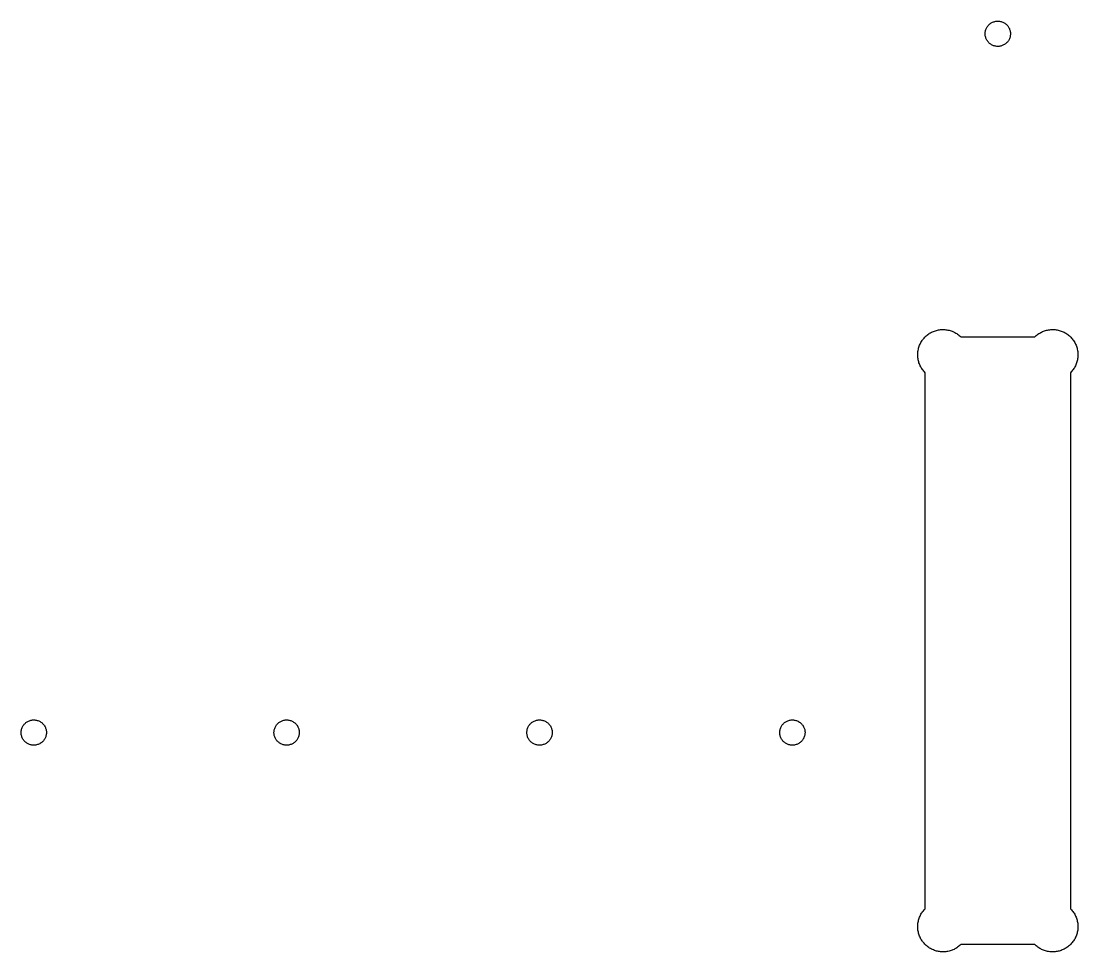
# Model space of a CAD drawing. Extents: x 0 to 96, y 0 to 48.
# Drawn here: x 55.19 to 60.42, y 33.19 to 37.79 of the extents above; entities that cross this region are included whole.
import ezdxf

# ---------------------------------------------------------------- set-up
doc = ezdxf.new("R2010")
doc.units = 0
doc.layers.add('Layer_1', color=7, linetype='CONTINUOUS')

msp = doc.modelspace()

# ---------------------------------------------------------------- linework, layer by layer
at = {"layer": 'Layer_1', "color": 7}
for p, q in [((59.971303, 37.769257), (59.97406, 37.772327)), ((59.97406, 37.772327), (59.976422, 37.775201)), ((59.976422, 37.775201), (59.979178, 37.777918)), ((59.979178, 37.777918), (59.982327, 37.780477)), ((59.982327, 37.780477), (59.985477, 37.7828)), ((59.985477, 37.7828), (59.988627, 37.784926)), ((59.988627, 37.784926), (59.99217, 37.786854)), ((59.99217, 37.786854), (59.995713, 37.788587)), ((59.995713, 37.788587), (59.999257, 37.790043)), ((59.999257, 37.790043), (60.003193, 37.791303)), ((60.003193, 37.791303), (60.006737, 37.792326)), ((60.006737, 37.792327), (60.010673, 37.793116)), ((60.010673, 37.793114), (60.014611, 37.793626)), ((60.014611, 37.793627), (60.018548, 37.793938)), ((60.018548, 37.793941), (60.022484, 37.793941)), ((60.022484, 37.793981), (60.026422, 37.793748)), ((60.026422, 37.793744), (60.030359, 37.793311)), ((60.030359, 37.793311), (60.034296, 37.7926)), ((60.034296, 37.792602), (60.037839, 37.791702)), ((60.037839, 37.791698), (60.041776, 37.790517)), ((60.041776, 37.790517), (60.045319, 37.789099)), ((60.045319, 37.789099), (60.048862, 37.787446)), ((60.048862, 37.787446), (60.052406, 37.785594)), ((60.052406, 37.785594), (60.055949, 37.783548)), ((60.055949, 37.783548), (60.059099, 37.781264)), ((60.059099, 37.781264), (60.061854, 37.778783)), ((60.061854, 37.778783), (60.065004, 37.776146)), ((60.065004, 37.776146), (60.06776, 37.773311)), ((60.06776, 37.773311), (60.070122, 37.770319)), ((60.070122, 37.770319), (60.072484, 37.76717)), ((59.958706, 37.736698), (59.959494, 37.740594)), ((59.958706, 37.7328), (59.958706, 37.736698)), ((59.958706, 37.728862), (59.958706, 37.7328)), ((59.959099, 37.724964), (59.95871, 37.728862)), ((59.959492, 37.721068), (59.959103, 37.724964)), ((59.96028, 37.717209), (59.959491, 37.721068)), ((59.959492, 37.740594), (59.959881, 37.744492)), ((59.959887, 37.744492), (59.961068, 37.748272)), ((59.961068, 37.748272), (59.962249, 37.752051)), ((59.962249, 37.752051), (59.96343, 37.755713)), ((59.96343, 37.755713), (59.965004, 37.759257)), ((59.965004, 37.759257), (59.966973, 37.762721)), ((59.966973, 37.762721), (59.968941, 37.766068)), ((59.968941, 37.766068), (59.971303, 37.769257)), ((60.072484, 37.76717), (60.074453, 37.763862)), ((60.074453, 37.763862), (60.076422, 37.760438)), ((60.076422, 37.760438), (60.07839, 37.756894)), ((60.07839, 37.756894), (60.079571, 37.753272)), ((60.079571, 37.753272), (60.081146, 37.749532)), ((60.081146, 37.749532), (60.081934, 37.745752)), ((60.082327, 37.718469), (60.081538, 37.714689)), ((60.081933, 37.745752), (60.082722, 37.741894)), ((60.083114, 37.722367), (60.082326, 37.718469)), ((60.082721, 37.741894), (60.08351, 37.737997)), ((60.083508, 37.726264), (60.083119, 37.722367)), ((60.083508, 37.737997), (60.083508, 37.734099)), ((60.083508, 37.734099), (60.083508, 37.730162)), ((60.083508, 37.730162), (60.083508, 37.726264)), ((59.961461, 37.71343), (59.96028, 37.717209)), ((59.962642, 37.709689), (59.961461, 37.71343)), ((59.964217, 37.706068), (59.962642, 37.709689)), ((59.965792, 37.702524), (59.964217, 37.706068)), ((59.96776, 37.699099), (59.965792, 37.702524)), ((59.969729, 37.695831), (59.96776, 37.699099)), ((59.972091, 37.692642), (59.969729, 37.695831)), ((59.974847, 37.68965), (59.972091, 37.692642)), ((59.977603, 37.686816), (59.974847, 37.68965)), ((59.980359, 37.684178), (59.977603, 37.686816)), ((59.983508, 37.681698), (59.980359, 37.684178)), ((59.986658, 37.679413), (59.983508, 37.681698)), ((59.989808, 37.677367), (59.986658, 37.679413)), ((59.993351, 37.675517), (59.989808, 37.677367)), ((59.996894, 37.673862), (59.993351, 37.675517)), ((60.000438, 37.672446), (59.996894, 37.673862)), ((60.004374, 37.671303), (60.000438, 37.672446)), ((60.008311, 37.670359), (60.004374, 37.671303)), ((60.011854, 37.66965), (60.008311, 37.670361)), ((60.015792, 37.669217), (60.011854, 37.66965)), ((60.019729, 37.668981), (60.015792, 37.669214)), ((60.023666, 37.66902), (60.019729, 37.66902)), ((60.027603, 37.669336), (60.023666, 37.669024)), ((60.03154, 37.669847), (60.027603, 37.669336)), ((60.035477, 37.670634), (60.03154, 37.669846)), ((60.039413, 37.671658), (60.035477, 37.670636)), ((60.042957, 37.672918), (60.039413, 37.671658)), ((60.0465, 37.674374), (60.042957, 37.672918)), ((60.050043, 37.676107), (60.0465, 37.674374)), ((60.053587, 37.678036), (60.050043, 37.676107)), ((60.056737, 37.680162), (60.053587, 37.678036)), ((60.059887, 37.682484), (60.056737, 37.680162)), ((60.063036, 37.685043), (60.059887, 37.682484)), ((60.065792, 37.68776), (60.063036, 37.685043)), ((60.068548, 37.690634), (60.065792, 37.68776)), ((60.07091, 37.693706), (60.068548, 37.690634)), ((60.073272, 37.696894), (60.07091, 37.693706)), ((60.075241, 37.70024), (60.073272, 37.696894)), ((60.077209, 37.703706), (60.075241, 37.70024)), ((60.078784, 37.707249), (60.077209, 37.703706)), ((60.080359, 37.71091), (60.078784, 37.707249)), ((60.08154, 37.714689), (60.080359, 37.71091)), ((59.68902, 36.252997), (59.693351, 36.255438)), ((59.693351, 36.255438), (59.698076, 36.257721)), ((59.698076, 36.257721), (59.7028, 36.259808)), ((59.7028, 36.259808), (59.707918, 36.261698)), ((59.707918, 36.261698), (59.712642, 36.263351)), ((59.712642, 36.263351), (59.71776, 36.264808)), ((59.71776, 36.264808), (59.722879, 36.266068)), ((59.722879, 36.266068), (59.727997, 36.26709)), ((59.727997, 36.267091), (59.733114, 36.267913)), ((59.733114, 36.267918), (59.738627, 36.268507)), ((59.738627, 36.268508), (59.743744, 36.268897)), ((59.743744, 36.268902), (59.748862, 36.269058)), ((59.748862, 36.26906), (59.753981, 36.26906)), ((59.753981, 36.26902), (59.759492, 36.268742)), ((59.759492, 36.268744), (59.764611, 36.268233)), ((59.764611, 36.268232), (59.769729, 36.267521)), ((59.769729, 36.267524), (59.774847, 36.266613)), ((59.774847, 36.266619), (59.779964, 36.265477)), ((59.779964, 36.265477), (59.785083, 36.264099)), ((59.785083, 36.264099), (59.790201, 36.262563)), ((59.790201, 36.262563), (59.794926, 36.260792)), ((59.794926, 36.260792), (59.79965, 36.258783)), ((59.79965, 36.258783), (59.804768, 36.256619)), ((59.804768, 36.256619), (59.809099, 36.254257)), ((60.233114, 36.254257), (60.237839, 36.256619)), ((60.237839, 36.256619), (60.242563, 36.258783)), ((60.242563, 36.258783), (60.247288, 36.260792)), ((60.247288, 36.260792), (60.252406, 36.262563)), ((60.252406, 36.262563), (60.25713, 36.264099)), ((60.25713, 36.264099), (60.262249, 36.265477)), ((60.262249, 36.265477), (60.267367, 36.266619)), ((60.267367, 36.266619), (60.272484, 36.26753)), ((60.272484, 36.267524), (60.277997, 36.268236)), ((60.277997, 36.268232), (60.283114, 36.268743)), ((60.283114, 36.268744), (60.288232, 36.269022)), ((60.288232, 36.26902), (60.293351, 36.26902)), ((60.293351, 36.26906), (60.298862, 36.268904)), ((60.298862, 36.268902), (60.303981, 36.268513)), ((60.303981, 36.268508), (60.309099, 36.267919)), ((60.309099, 36.267918), (60.314217, 36.267096)), ((60.314217, 36.267091), (60.319336, 36.266069)), ((60.319336, 36.266068), (60.324453, 36.264808)), ((60.324453, 36.264808), (60.329571, 36.263351)), ((60.329571, 36.263351), (60.334689, 36.261698)), ((60.334689, 36.261698), (60.339413, 36.259808)), ((60.339413, 36.259808), (60.344138, 36.257721)), ((60.344138, 36.257721), (60.348862, 36.255438)), ((60.348862, 36.255438), (60.353587, 36.252997)), ((59.638627, 36.200831), (59.641382, 36.205438)), ((59.641382, 36.205438), (59.644138, 36.209964)), ((59.644138, 36.209964), (59.646894, 36.214336)), ((59.646894, 36.214336), (59.64965, 36.218587)), ((59.64965, 36.218587), (59.653193, 36.22276)), ((59.653193, 36.22276), (59.656343, 36.226737)), ((59.656343, 36.226737), (59.659887, 36.230594)), ((59.659887, 36.230594), (59.663823, 36.234296)), ((59.663823, 36.234296), (59.667367, 36.237839)), ((59.667367, 36.237839), (59.671698, 36.241224)), ((59.671698, 36.241224), (59.675634, 36.244413)), ((59.675634, 36.244413), (59.679964, 36.247446)), ((59.679964, 36.247446), (59.684296, 36.250319)), ((59.684296, 36.250319), (59.68902, 36.252997)), ((59.809099, 36.254257), (59.813823, 36.251658)), ((59.813823, 36.251658), (59.818154, 36.248902)), ((59.818154, 36.248902), (59.822484, 36.245949)), ((59.822484, 36.245949), (59.826816, 36.242839)), ((59.826816, 36.242839), (59.830752, 36.239571)), ((59.830752, 36.239571), (59.834689, 36.236107)), ((59.834689, 36.236107), (59.838627, 36.232484)), ((59.838627, 36.232484), (60.203587, 36.232484)), ((60.203587, 36.232484), (60.207524, 36.236107)), ((60.207524, 36.236107), (60.211461, 36.239571)), ((60.211461, 36.239571), (60.215398, 36.242839)), ((60.215398, 36.242839), (60.219729, 36.245949)), ((60.219729, 36.245949), (60.22406, 36.248902)), ((60.22406, 36.248902), (60.22839, 36.251658)), ((60.22839, 36.251658), (60.233114, 36.254257)), ((60.353587, 36.252997), (60.357918, 36.250319)), ((60.357918, 36.250319), (60.362249, 36.247446)), ((60.362249, 36.247446), (60.366579, 36.244413)), ((60.366579, 36.244413), (60.37091, 36.241224)), ((60.37091, 36.241224), (60.374847, 36.237839)), ((60.374847, 36.237839), (60.378784, 36.234296)), ((60.378784, 36.234296), (60.382327, 36.230594)), ((60.382327, 36.230594), (60.38587, 36.226737)), ((60.38587, 36.226737), (60.389413, 36.22276)), ((60.389413, 36.22276), (60.392563, 36.218587)), ((60.392563, 36.218587), (60.395713, 36.214336)), ((60.395713, 36.214336), (60.398469, 36.209964)), ((60.398469, 36.209964), (60.401224, 36.205438)), ((60.401224, 36.205438), (60.403587, 36.200831)), ((59.625241, 36.150634), (59.62563, 36.155831)), ((59.625241, 36.145398), (59.625241, 36.150634)), ((59.625634, 36.155831), (59.626423, 36.161028)), ((59.626422, 36.161028), (59.627211, 36.166224)), ((59.627209, 36.166224), (59.62839, 36.171343)), ((59.62839, 36.171343), (59.629571, 36.176421)), ((59.629571, 36.176421), (59.630752, 36.181461)), ((59.630752, 36.181461), (59.632721, 36.186421)), ((59.632721, 36.186421), (59.634296, 36.191303)), ((59.634296, 36.191303), (59.636658, 36.196107)), ((59.636658, 36.196107), (59.638627, 36.200831)), ((60.403587, 36.200831), (60.405949, 36.196107)), ((60.405949, 36.196107), (60.407918, 36.191303)), ((60.407918, 36.191303), (60.409887, 36.186421)), ((60.409887, 36.186421), (60.411461, 36.181461)), ((60.411461, 36.181461), (60.413036, 36.176421)), ((60.413036, 36.176421), (60.414217, 36.171343)), ((60.414217, 36.171343), (60.415006, 36.166224)), ((60.415004, 36.166224), (60.416186, 36.161028)), ((60.416186, 36.161028), (60.416574, 36.155831)), ((60.416579, 36.155831), (60.416968, 36.150634)), ((60.416973, 36.150634), (60.416973, 36.145398)), ((59.625241, 36.140162), (59.625241, 36.145398)), ((59.625634, 36.134926), (59.625246, 36.140162)), ((59.626028, 36.129729), (59.625639, 36.134926)), ((59.626816, 36.124532), (59.626027, 36.129729)), ((59.627603, 36.119374), (59.626814, 36.124532)), ((59.628784, 36.114257), (59.627603, 36.119374)), ((59.629964, 36.109217), (59.628784, 36.114257)), ((59.63154, 36.104217), (59.629964, 36.109217)), ((59.633508, 36.099296), (59.63154, 36.104217)), ((59.635477, 36.094453), (59.633508, 36.099296)), ((60.408706, 36.099296), (60.406737, 36.094453)), ((60.410673, 36.104217), (60.408706, 36.099296)), ((60.412249, 36.109217), (60.410673, 36.104217)), ((60.41343, 36.114257), (60.412249, 36.109217)), ((60.414611, 36.119374), (60.41343, 36.114257)), ((60.415792, 36.124532), (60.414611, 36.119374)), ((60.416186, 36.129729), (60.415797, 36.124532)), ((60.416973, 36.134926), (60.416184, 36.129729)), ((60.416973, 36.145398), (60.416973, 36.140162)), ((60.416973, 36.140162), (60.416973, 36.134926)), ((59.637839, 36.089689), (59.635477, 36.094453)), ((59.640201, 36.085004), (59.637839, 36.089689)), ((59.642563, 36.080438), (59.640201, 36.085004)), ((59.645319, 36.075989), (59.642563, 36.080438)), ((59.648469, 36.071658), (59.645319, 36.075989)), ((59.651619, 36.067446), (59.648469, 36.071658)), ((59.654768, 36.06339), (59.651619, 36.067446)), ((59.658311, 36.059453), (59.654768, 36.06339)), ((59.661854, 36.055673), (59.658311, 36.059453)), ((59.661854, 33.405319), (59.661854, 36.055673)), ((60.384296, 36.059453), (60.380359, 36.055673)), ((60.380359, 36.055673), (60.380359, 33.405319)), ((60.387446, 36.06339), (60.384296, 36.059453)), ((60.390989, 36.067446), (60.387446, 36.06339)), ((60.394138, 36.071658), (60.390989, 36.067446)), ((60.396894, 36.075989), (60.394138, 36.071658)), ((60.39965, 36.080438), (60.396894, 36.075989)), ((60.402406, 36.085004), (60.39965, 36.080438)), ((60.404768, 36.089689), (60.402406, 36.085004)), ((60.406737, 36.094453), (60.404768, 36.089689)), ((55.211068, 34.320122), (55.213823, 34.322839)), ((55.213823, 34.322839), (55.216579, 34.325359)), ((55.216579, 34.325359), (55.219729, 34.327721)), ((55.219729, 34.327721), (55.223272, 34.329847)), ((55.223272, 34.329847), (55.226422, 34.331776)), ((55.226422, 34.331776), (55.229964, 34.333469)), ((55.229964, 34.333469), (55.233902, 34.334964)), ((55.233902, 34.334964), (55.237446, 34.336224)), ((55.237446, 34.336224), (55.241382, 34.337247)), ((55.241382, 34.337249), (55.245319, 34.337993)), ((55.245319, 34.337997), (55.248862, 34.338552)), ((55.248862, 34.338548), (55.2528, 34.338826)), ((55.2528, 34.338823), (55.256737, 34.338823)), ((55.256737, 34.338862), (55.260673, 34.338662)), ((55.260673, 34.338666), (55.264611, 34.338232)), ((55.264611, 34.338232), (55.268548, 34.337521)), ((55.268548, 34.337524), (55.272484, 34.33658)), ((55.272484, 34.336579), (55.276028, 34.335398)), ((55.276028, 34.335398), (55.279964, 34.33402)), ((55.279964, 34.33402), (55.283508, 34.332367)), ((55.283508, 34.332367), (55.286658, 34.330517)), ((55.286658, 34.330517), (55.290201, 34.32843)), ((55.290201, 34.32843), (55.293351, 34.326186)), ((55.293351, 34.326186), (55.2965, 34.323706)), ((55.2965, 34.323706), (55.299257, 34.321028)), ((56.461068, 34.320122), (56.463823, 34.322839)), ((56.463823, 34.322839), (56.466579, 34.325359)), ((56.466579, 34.325359), (56.469729, 34.327721)), ((56.469729, 34.327721), (56.473272, 34.329847)), ((56.473272, 34.329847), (56.476422, 34.331776)), ((56.476422, 34.331776), (56.479964, 34.333469)), ((56.479964, 34.333469), (56.483902, 34.334964)), ((56.483902, 34.334964), (56.487446, 34.336224)), ((56.487446, 34.336224), (56.491382, 34.337247)), ((56.491382, 34.337249), (56.495319, 34.337993)), ((56.495319, 34.337997), (56.498862, 34.338552)), ((56.498862, 34.338548), (56.5028, 34.338826)), ((56.5028, 34.338823), (56.506737, 34.338823)), ((56.506737, 34.338862), (56.510673, 34.338662)), ((56.510673, 34.338666), (56.514611, 34.338232)), ((56.514611, 34.338232), (56.518548, 34.337521)), ((56.518548, 34.337524), (56.522484, 34.33658)), ((56.522484, 34.336579), (56.526028, 34.335398)), ((56.526028, 34.335398), (56.529964, 34.33402)), ((56.529964, 34.33402), (56.533508, 34.332367)), ((56.533508, 34.332367), (56.536658, 34.330517)), ((56.536658, 34.330517), (56.540201, 34.32843)), ((56.540201, 34.32843), (56.543351, 34.326186)), ((56.543351, 34.326186), (56.5465, 34.323706)), ((56.5465, 34.323706), (56.549257, 34.321028)), ((57.711068, 34.320122), (57.713823, 34.322839)), ((57.713823, 34.322839), (57.716579, 34.325359)), ((57.716579, 34.325359), (57.719729, 34.327721)), ((57.719729, 34.327721), (57.723272, 34.329847)), ((57.723272, 34.329847), (57.726422, 34.331776)), ((57.726422, 34.331776), (57.729964, 34.333469)), ((57.729964, 34.333469), (57.733902, 34.334964)), ((57.733902, 34.334964), (57.737446, 34.336224)), ((57.737446, 34.336224), (57.741382, 34.337247)), ((57.741382, 34.337249), (57.745319, 34.337993)), ((57.745319, 34.337997), (57.748862, 34.338552)), ((57.748862, 34.338548), (57.7528, 34.338826)), ((57.7528, 34.338823), (57.756737, 34.338823)), ((57.756737, 34.338862), (57.760673, 34.338662)), ((57.760673, 34.338666), (57.764611, 34.338232)), ((57.764611, 34.338232), (57.768548, 34.337521)), ((57.768548, 34.337524), (57.772484, 34.33658)), ((57.772484, 34.336579), (57.776028, 34.335398)), ((57.776028, 34.335398), (57.779964, 34.33402)), ((57.779964, 34.33402), (57.783508, 34.332367)), ((57.783508, 34.332367), (57.786658, 34.330517)), ((57.786658, 34.330517), (57.790201, 34.32843)), ((57.790201, 34.32843), (57.793351, 34.326186)), ((57.793351, 34.326186), (57.7965, 34.323706)), ((57.7965, 34.323706), (57.799257, 34.321028)), ((58.961068, 34.320122), (58.963823, 34.322839)), ((58.963823, 34.322839), (58.966579, 34.325359)), ((58.966579, 34.325359), (58.969729, 34.327721)), ((58.969729, 34.327721), (58.973272, 34.329847)), ((58.973272, 34.329847), (58.976422, 34.331776)), ((58.976422, 34.331776), (58.979964, 34.333469)), ((58.979964, 34.333469), (58.983902, 34.334964)), ((58.983902, 34.334964), (58.987446, 34.336224)), ((58.987446, 34.336224), (58.991382, 34.337247)), ((58.991382, 34.337249), (58.995319, 34.337993)), ((58.995319, 34.337997), (58.998862, 34.338552)), ((58.998862, 34.338548), (59.0028, 34.338826)), ((59.0028, 34.338823), (59.006737, 34.338823)), ((59.006737, 34.338862), (59.010673, 34.338662)), ((59.010673, 34.338666), (59.014611, 34.338232)), ((59.014611, 34.338232), (59.018548, 34.337521)), ((59.018548, 34.337524), (59.022484, 34.33658)), ((59.022484, 34.336579), (59.026028, 34.335398)), ((59.026028, 34.335398), (59.029964, 34.33402)), ((59.029964, 34.33402), (59.033508, 34.332367)), ((59.033508, 34.332367), (59.036658, 34.330517)), ((59.036658, 34.330517), (59.040201, 34.32843)), ((59.040201, 34.32843), (59.043351, 34.326186)), ((59.043351, 34.326186), (59.0465, 34.323706)), ((59.0465, 34.323706), (59.049257, 34.321028)), ((55.192957, 34.277681), (55.193346, 34.281619)), ((55.192957, 34.273783), (55.192957, 34.277681)), ((55.193351, 34.269847), (55.192962, 34.273783)), ((55.193351, 34.281619), (55.19374, 34.285517)), ((55.193744, 34.265949), (55.193356, 34.269847)), ((55.193744, 34.285517), (55.194533, 34.289374)), ((55.194532, 34.289374), (55.195321, 34.293193)), ((55.195319, 34.293193), (55.1965, 34.296933)), ((55.1965, 34.296933), (55.198076, 34.300594)), ((55.198076, 34.300594), (55.19965, 34.304178)), ((55.19965, 34.304178), (55.201619, 34.307642)), ((55.201619, 34.307642), (55.203587, 34.310989)), ((55.203587, 34.310989), (55.205949, 34.314178)), ((55.205949, 34.314178), (55.208311, 34.317209)), ((55.208311, 34.317209), (55.211068, 34.320122)), ((55.299257, 34.321028), (55.302012, 34.318193)), ((55.302012, 34.318193), (55.304374, 34.315201)), ((55.304374, 34.315201), (55.306737, 34.312051)), ((55.306737, 34.312051), (55.309099, 34.308783)), ((55.309099, 34.308783), (55.311068, 34.305359)), ((55.311068, 34.305359), (55.312642, 34.301816)), ((55.312642, 34.301816), (55.314217, 34.298193)), ((55.314217, 34.298193), (55.315398, 34.294453)), ((55.315398, 34.294453), (55.316579, 34.290673)), ((55.316579, 34.290673), (55.317368, 34.286816)), ((55.317367, 34.286816), (55.317756, 34.282918)), ((55.31776, 34.271146), (55.317371, 34.267249)), ((55.31776, 34.282918), (55.318149, 34.27902)), ((55.318154, 34.275083), (55.317766, 34.271146)), ((55.318154, 34.27902), (55.318154, 34.275083)), ((56.442957, 34.277681), (56.443346, 34.281619)), ((56.442957, 34.273783), (56.442957, 34.277681)), ((56.443351, 34.269847), (56.442962, 34.273783)), ((56.443351, 34.281619), (56.44374, 34.285517)), ((56.443744, 34.265949), (56.443356, 34.269847)), ((56.443744, 34.285517), (56.444533, 34.289374)), ((56.444532, 34.289374), (56.445321, 34.293193)), ((56.445319, 34.293193), (56.4465, 34.296933)), ((56.4465, 34.296933), (56.448076, 34.300594)), ((56.448076, 34.300594), (56.44965, 34.304178)), ((56.44965, 34.304178), (56.451619, 34.307642)), ((56.451619, 34.307642), (56.453587, 34.310989)), ((56.453587, 34.310989), (56.455949, 34.314178)), ((56.455949, 34.314178), (56.458311, 34.317209)), ((56.458311, 34.317209), (56.461068, 34.320122)), ((56.549257, 34.321028), (56.552012, 34.318193)), ((56.552012, 34.318193), (56.554374, 34.315201)), ((56.554374, 34.315201), (56.556737, 34.312051)), ((56.556737, 34.312051), (56.559099, 34.308783)), ((56.559099, 34.308783), (56.561068, 34.305359)), ((56.561068, 34.305359), (56.562642, 34.301816)), ((56.562642, 34.301816), (56.564217, 34.298193)), ((56.564217, 34.298193), (56.565398, 34.294453)), ((56.565398, 34.294453), (56.566579, 34.290673)), ((56.566579, 34.290673), (56.567368, 34.286816)), ((56.567367, 34.286816), (56.567756, 34.282918)), ((56.56776, 34.271146), (56.567371, 34.267249)), ((56.56776, 34.282918), (56.568149, 34.27902)), ((56.568154, 34.275083), (56.567766, 34.271146)), ((56.568154, 34.27902), (56.568154, 34.275083)), ((57.692957, 34.277681), (57.693346, 34.281619)), ((57.692957, 34.273783), (57.692957, 34.277681)), ((57.693351, 34.269847), (57.692962, 34.273783)), ((57.693351, 34.281619), (57.69374, 34.285517)), ((57.693744, 34.265949), (57.693356, 34.269847)), ((57.693744, 34.285517), (57.694533, 34.289374)), ((57.694532, 34.289374), (57.695321, 34.293193)), ((57.695319, 34.293193), (57.6965, 34.296933)), ((57.6965, 34.296933), (57.698076, 34.300594)), ((57.698076, 34.300594), (57.69965, 34.304178)), ((57.69965, 34.304178), (57.701619, 34.307642)), ((57.701619, 34.307642), (57.703587, 34.310989)), ((57.703587, 34.310989), (57.705949, 34.314178)), ((57.705949, 34.314178), (57.708311, 34.317209)), ((57.708311, 34.317209), (57.711068, 34.320122)), ((57.799257, 34.321028), (57.802012, 34.318193)), ((57.802012, 34.318193), (57.804374, 34.315201)), ((57.804374, 34.315201), (57.806737, 34.312051)), ((57.806737, 34.312051), (57.809099, 34.308783)), ((57.809099, 34.308783), (57.811068, 34.305359)), ((57.811068, 34.305359), (57.812642, 34.301816)), ((57.812642, 34.301816), (57.814217, 34.298193)), ((57.814217, 34.298193), (57.815398, 34.294453)), ((57.815398, 34.294453), (57.816579, 34.290673)), ((57.816579, 34.290673), (57.817368, 34.286816)), ((57.817367, 34.286816), (57.817756, 34.282918)), ((57.81776, 34.271146), (57.817371, 34.267249)), ((57.81776, 34.282918), (57.818149, 34.27902)), ((57.818154, 34.275083), (57.817766, 34.271146)), ((57.818154, 34.27902), (57.818154, 34.275083)), ((58.942957, 34.277681), (58.943346, 34.281619)), ((58.942957, 34.273783), (58.942957, 34.277681)), ((58.943351, 34.269847), (58.942962, 34.273783)), ((58.943351, 34.281619), (58.94374, 34.285517)), ((58.943744, 34.265949), (58.943356, 34.269847)), ((58.943744, 34.285517), (58.944533, 34.289374)), ((58.944532, 34.289374), (58.945321, 34.293193)), ((58.945319, 34.293193), (58.9465, 34.296933)), ((58.9465, 34.296933), (58.948076, 34.300594)), ((58.948076, 34.300594), (58.94965, 34.304178)), ((58.94965, 34.304178), (58.951619, 34.307642)), ((58.951619, 34.307642), (58.953587, 34.310989)), ((58.953587, 34.310989), (58.955949, 34.314178)), ((58.955949, 34.314178), (58.958311, 34.317209)), ((58.958311, 34.317209), (58.961068, 34.320122)), ((59.049257, 34.321028), (59.052012, 34.318193)), ((59.052012, 34.318193), (59.054374, 34.315201)), ((59.054374, 34.315201), (59.056737, 34.312051)), ((59.056737, 34.312051), (59.059099, 34.308783)), ((59.059099, 34.308783), (59.061068, 34.305359)), ((59.061068, 34.305359), (59.062642, 34.301816)), ((59.062642, 34.301816), (59.064217, 34.298193)), ((59.064217, 34.298193), (59.065398, 34.294453)), ((59.065398, 34.294453), (59.066579, 34.290673)), ((59.066579, 34.290673), (59.067368, 34.286816)), ((59.067367, 34.286816), (59.067756, 34.282918)), ((59.06776, 34.271146), (59.067371, 34.267249)), ((59.06776, 34.282918), (59.068149, 34.27902)), ((59.068154, 34.275083), (59.067766, 34.271146)), ((59.068154, 34.27902), (59.068154, 34.275083)), ((55.194532, 34.26213), (55.193743, 34.265949)), ((55.195713, 34.258311), (55.194532, 34.26213)), ((55.196894, 34.254611), (55.195713, 34.258311)), ((55.198469, 34.250949), (55.196894, 34.254611)), ((55.200043, 34.247446), (55.198469, 34.250949)), ((55.202012, 34.24402), (55.200043, 34.247446)), ((55.204374, 34.240713), (55.202012, 34.24402)), ((55.206737, 34.237563), (55.204374, 34.240713)), ((55.209099, 34.234571), (55.206737, 34.237563)), ((55.211854, 34.231737), (55.209099, 34.234571)), ((55.214611, 34.22906), (55.211854, 34.231737)), ((55.21776, 34.226619), (55.214611, 34.22906)), ((55.22091, 34.224336), (55.21776, 34.226619)), ((55.224453, 34.222249), (55.22091, 34.224336)), ((55.227603, 34.220398), (55.224453, 34.222249)), ((55.231146, 34.218783), (55.227603, 34.220398)), ((55.235083, 34.217367), (55.231146, 34.218783)), ((55.238627, 34.216186), (55.235083, 34.217367)), ((55.277209, 34.2178), (55.273666, 34.21654)), ((55.281146, 34.219296), (55.277209, 34.2178)), ((55.284689, 34.220989), (55.281146, 34.219296)), ((55.287839, 34.222918), (55.284689, 34.220989)), ((55.291382, 34.225083), (55.287839, 34.222918)), ((55.294532, 34.227406), (55.291382, 34.225083)), ((55.297288, 34.229926), (55.294532, 34.227406)), ((55.300043, 34.232642), (55.297288, 34.229926)), ((55.3028, 34.235556), (55.300043, 34.232642)), ((55.305162, 34.238587), (55.3028, 34.235556)), ((55.307524, 34.241816), (55.305162, 34.238587)), ((55.309492, 34.245122), (55.307524, 34.241816)), ((55.311461, 34.248587), (55.309492, 34.245122)), ((55.313036, 34.25217), (55.311461, 34.248587)), ((55.314611, 34.255831), (55.313036, 34.25217)), ((55.315792, 34.259571), (55.314611, 34.255831)), ((55.316579, 34.26339), (55.31579, 34.259571)), ((55.317367, 34.267249), (55.316578, 34.26339)), ((56.444532, 34.26213), (56.443743, 34.265949)), ((56.445713, 34.258311), (56.444532, 34.26213)), ((56.446894, 34.254611), (56.445713, 34.258311)), ((56.448469, 34.250949), (56.446894, 34.254611)), ((56.450043, 34.247446), (56.448469, 34.250949)), ((56.452012, 34.24402), (56.450043, 34.247446)), ((56.454374, 34.240713), (56.452012, 34.24402)), ((56.456737, 34.237563), (56.454374, 34.240713)), ((56.459099, 34.234571), (56.456737, 34.237563)), ((56.461854, 34.231737), (56.459099, 34.234571)), ((56.464611, 34.22906), (56.461854, 34.231737)), ((56.46776, 34.226619), (56.464611, 34.22906)), ((56.47091, 34.224336), (56.46776, 34.226619)), ((56.474453, 34.222249), (56.47091, 34.224336)), ((56.477603, 34.220398), (56.474453, 34.222249)), ((56.481146, 34.218783), (56.477603, 34.220398)), ((56.485083, 34.217367), (56.481146, 34.218783)), ((56.488627, 34.216186), (56.485083, 34.217367)), ((56.527209, 34.2178), (56.523666, 34.21654)), ((56.531146, 34.219296), (56.527209, 34.2178)), ((56.534689, 34.220989), (56.531146, 34.219296)), ((56.537839, 34.222918), (56.534689, 34.220989)), ((56.541382, 34.225083), (56.537839, 34.222918)), ((56.544532, 34.227406), (56.541382, 34.225083)), ((56.547288, 34.229926), (56.544532, 34.227406)), ((56.550043, 34.232642), (56.547288, 34.229926)), ((56.5528, 34.235556), (56.550043, 34.232642)), ((56.555162, 34.238587), (56.5528, 34.235556)), ((56.557524, 34.241816), (56.555162, 34.238587)), ((56.559492, 34.245122), (56.557524, 34.241816)), ((56.561461, 34.248587), (56.559492, 34.245122)), ((56.563036, 34.25217), (56.561461, 34.248587)), ((56.564611, 34.255831), (56.563036, 34.25217)), ((56.565792, 34.259571), (56.564611, 34.255831)), ((56.566579, 34.26339), (56.56579, 34.259571)), ((56.567367, 34.267249), (56.566578, 34.26339)), ((57.694532, 34.26213), (57.693743, 34.265949)), ((57.695713, 34.258311), (57.694532, 34.26213)), ((57.696894, 34.254611), (57.695713, 34.258311)), ((57.698469, 34.250949), (57.696894, 34.254611)), ((57.700043, 34.247446), (57.698469, 34.250949)), ((57.702012, 34.24402), (57.700043, 34.247446)), ((57.704374, 34.240713), (57.702012, 34.24402)), ((57.706737, 34.237563), (57.704374, 34.240713)), ((57.709099, 34.234571), (57.706737, 34.237563)), ((57.711854, 34.231737), (57.709099, 34.234571)), ((57.714611, 34.22906), (57.711854, 34.231737)), ((57.71776, 34.226619), (57.714611, 34.22906)), ((57.72091, 34.224336), (57.71776, 34.226619)), ((57.724453, 34.222249), (57.72091, 34.224336)), ((57.727603, 34.220398), (57.724453, 34.222249)), ((57.731146, 34.218783), (57.727603, 34.220398)), ((57.735083, 34.217367), (57.731146, 34.218783)), ((57.738627, 34.216186), (57.735083, 34.217367)), ((57.777209, 34.2178), (57.773666, 34.21654)), ((57.781146, 34.219296), (57.777209, 34.2178)), ((57.784689, 34.220989), (57.781146, 34.219296)), ((57.787839, 34.222918), (57.784689, 34.220989)), ((57.791382, 34.225083), (57.787839, 34.222918)), ((57.794532, 34.227406), (57.791382, 34.225083)), ((57.797288, 34.229926), (57.794532, 34.227406)), ((57.800043, 34.232642), (57.797288, 34.229926)), ((57.8028, 34.235556), (57.800043, 34.232642)), ((57.805162, 34.238587), (57.8028, 34.235556)), ((57.807524, 34.241816), (57.805162, 34.238587)), ((57.809492, 34.245122), (57.807524, 34.241816)), ((57.811461, 34.248587), (57.809492, 34.245122)), ((57.813036, 34.25217), (57.811461, 34.248587)), ((57.814611, 34.255831), (57.813036, 34.25217)), ((57.815792, 34.259571), (57.814611, 34.255831)), ((57.816579, 34.26339), (57.81579, 34.259571)), ((57.817367, 34.267249), (57.816578, 34.26339)), ((58.944532, 34.26213), (58.943743, 34.265949)), ((58.945713, 34.258311), (58.944532, 34.26213)), ((58.946894, 34.254611), (58.945713, 34.258311)), ((58.948469, 34.250949), (58.946894, 34.254611)), ((58.950043, 34.247446), (58.948469, 34.250949)), ((58.952012, 34.24402), (58.950043, 34.247446)), ((58.954374, 34.240713), (58.952012, 34.24402)), ((58.956737, 34.237563), (58.954374, 34.240713)), ((58.959099, 34.234571), (58.956737, 34.237563)), ((58.961854, 34.231737), (58.959099, 34.234571)), ((58.964611, 34.22906), (58.961854, 34.231737)), ((58.96776, 34.226619), (58.964611, 34.22906)), ((58.97091, 34.224336), (58.96776, 34.226619)), ((58.974453, 34.222249), (58.97091, 34.224336)), ((58.977603, 34.220398), (58.974453, 34.222249)), ((58.981146, 34.218783), (58.977603, 34.220398)), ((58.985083, 34.217367), (58.981146, 34.218783)), ((58.988627, 34.216186), (58.985083, 34.217367)), ((59.027209, 34.2178), (59.023666, 34.21654)), ((59.031146, 34.219296), (59.027209, 34.2178)), ((59.034689, 34.220989), (59.031146, 34.219296)), ((59.037839, 34.222918), (59.034689, 34.220989)), ((59.041382, 34.225083), (59.037839, 34.222918)), ((59.044532, 34.227406), (59.041382, 34.225083)), ((59.047288, 34.229926), (59.044532, 34.227406)), ((59.050043, 34.232642), (59.047288, 34.229926)), ((59.0528, 34.235556), (59.050043, 34.232642)), ((59.055162, 34.238587), (59.0528, 34.235556)), ((59.057524, 34.241816), (59.055162, 34.238587)), ((59.059492, 34.245122), (59.057524, 34.241816)), ((59.061461, 34.248587), (59.059492, 34.245122)), ((59.063036, 34.25217), (59.061461, 34.248587)), ((59.064611, 34.255831), (59.063036, 34.25217)), ((59.065792, 34.259571), (59.064611, 34.255831)), ((59.066579, 34.26339), (59.06579, 34.259571)), ((59.067367, 34.267249), (59.066578, 34.26339)), ((55.242563, 34.21524), (55.238627, 34.216184)), ((55.2465, 34.214571), (55.242563, 34.215238)), ((55.250438, 34.214099), (55.2465, 34.214577)), ((55.254374, 34.213902), (55.250438, 34.214102)), ((55.258311, 34.213941), (55.254374, 34.213941)), ((55.262249, 34.214217), (55.258311, 34.213939)), ((55.265792, 34.214768), (55.262249, 34.214212)), ((55.269729, 34.215556), (55.265792, 34.214767)), ((55.273666, 34.21654), (55.269729, 34.215551)), ((56.492563, 34.21524), (56.488627, 34.216184)), ((56.4965, 34.214571), (56.492563, 34.215238)), ((56.500438, 34.214099), (56.4965, 34.214577)), ((56.504374, 34.213902), (56.500438, 34.214102)), ((56.508311, 34.213941), (56.504374, 34.213941)), ((56.512249, 34.214217), (56.508311, 34.213939)), ((56.515792, 34.214768), (56.512249, 34.214212)), ((56.519729, 34.215556), (56.515792, 34.214767)), ((56.523666, 34.21654), (56.519729, 34.215551)), ((57.742563, 34.21524), (57.738627, 34.216184)), ((57.7465, 34.214571), (57.742563, 34.215238)), ((57.750438, 34.214099), (57.7465, 34.214577)), ((57.754374, 34.213902), (57.750438, 34.214102)), ((57.758311, 34.213941), (57.754374, 34.213941)), ((57.762249, 34.214217), (57.758311, 34.213939)), ((57.765792, 34.214768), (57.762249, 34.214212)), ((57.769729, 34.215556), (57.765792, 34.214767)), ((57.773666, 34.21654), (57.769729, 34.215551)), ((58.992563, 34.21524), (58.988627, 34.216184)), ((58.9965, 34.214571), (58.992563, 34.215238)), ((59.000438, 34.214099), (58.9965, 34.214577)), ((59.004374, 34.213902), (59.000438, 34.214102)), ((59.008311, 34.213941), (59.004374, 34.213941)), ((59.012249, 34.214217), (59.008311, 34.213939)), ((59.015792, 34.214768), (59.012249, 34.214212)), ((59.019729, 34.215556), (59.015792, 34.214767)), ((59.023666, 34.21654), (59.019729, 34.215551)), ((59.641382, 33.378272), (59.644138, 33.3828)), ((59.644138, 33.3828), (59.646894, 33.38717)), ((59.646894, 33.38717), (59.64965, 33.391461)), ((59.64965, 33.391461), (59.653193, 33.395594)), ((59.653193, 33.395594), (59.656343, 33.399571)), ((59.656343, 33.399571), (59.659887, 33.40343)), ((59.659887, 33.40343), (59.661854, 33.405319)), ((60.380359, 33.405319), (60.382327, 33.40343)), ((60.382327, 33.40343), (60.38587, 33.399571)), ((60.38587, 33.399571), (60.389413, 33.395594)), ((60.389413, 33.395594), (60.392563, 33.391461)), ((60.392563, 33.391461), (60.395713, 33.38717)), ((60.395713, 33.38717), (60.398469, 33.3828)), ((60.398469, 33.3828), (60.401224, 33.378272)), ((59.625634, 33.328666), (59.626423, 33.333862)), ((59.626422, 33.333862), (59.627211, 33.33906)), ((59.627209, 33.33906), (59.62839, 33.344178)), ((59.62839, 33.344178), (59.629571, 33.349257)), ((59.629571, 33.349257), (59.630752, 33.354296)), ((59.630752, 33.354296), (59.632721, 33.359257)), ((59.632721, 33.359257), (59.634296, 33.364138)), ((59.634296, 33.364138), (59.636658, 33.368941)), ((59.636658, 33.368941), (59.638627, 33.373666)), ((59.638627, 33.373666), (59.641382, 33.378272)), ((60.401224, 33.378272), (60.403587, 33.373666)), ((60.403587, 33.373666), (60.405949, 33.368941)), ((60.405949, 33.368941), (60.407918, 33.364138)), ((60.407918, 33.364138), (60.409887, 33.359257)), ((60.409887, 33.359257), (60.411461, 33.354296)), ((60.411461, 33.354296), (60.413036, 33.349257)), ((60.413036, 33.349257), (60.414217, 33.344178)), ((60.414217, 33.344178), (60.415006, 33.33906)), ((60.415004, 33.33906), (60.416186, 33.333862)), ((60.416186, 33.333862), (60.416574, 33.328666)), ((59.625241, 33.323469), (59.62563, 33.328666)), ((59.625241, 33.318232), (59.625241, 33.323469)), ((59.625241, 33.315594), (59.625241, 33.318232)), ((59.625241, 33.310359), (59.625241, 33.315594)), ((59.625634, 33.305162), (59.625246, 33.310359)), ((59.626422, 33.299964), (59.625633, 33.305162)), ((59.627209, 33.294768), (59.62642, 33.299964)), ((59.62839, 33.28965), (59.627209, 33.294768)), ((59.629571, 33.284571), (59.62839, 33.28965)), ((59.630752, 33.279532), (59.629571, 33.284571)), ((59.632721, 33.274571), (59.630752, 33.279532)), ((60.411461, 33.279532), (60.409887, 33.274571)), ((60.413036, 33.284571), (60.411461, 33.279532)), ((60.414217, 33.28965), (60.413036, 33.284571)), ((60.415004, 33.294768), (60.414216, 33.28965)), ((60.416186, 33.299964), (60.415004, 33.294768)), ((60.416579, 33.305162), (60.41619, 33.299964)), ((60.416579, 33.328666), (60.416968, 33.323469)), ((60.416973, 33.310359), (60.416584, 33.305162)), ((60.416973, 33.323469), (60.416973, 33.318232)), ((60.416973, 33.318232), (60.416973, 33.315594)), ((60.416973, 33.315594), (60.416973, 33.310359)), ((59.634296, 33.269689), (59.632721, 33.274571)), ((59.636658, 33.264887), (59.634296, 33.269689)), ((59.638627, 33.260162), (59.636658, 33.264887)), ((59.641382, 33.255556), (59.638627, 33.260162)), ((59.644138, 33.251068), (59.641382, 33.255556)), ((59.646894, 33.246658), (59.644138, 33.251068)), ((59.64965, 33.242406), (59.646894, 33.246658)), ((59.653193, 33.238232), (59.64965, 33.242406)), ((59.656343, 33.234257), (59.653193, 33.238232)), ((59.659887, 33.230398), (59.656343, 33.234257)), ((59.663823, 33.226698), (59.659887, 33.230398)), ((59.667367, 33.223154), (59.663823, 33.226698)), ((59.834689, 33.224887), (59.830752, 33.221461)), ((59.838627, 33.228548), (59.834689, 33.224887)), ((60.203587, 33.228548), (59.838627, 33.228548)), ((60.207524, 33.224887), (60.203587, 33.228548)), ((60.211461, 33.221461), (60.207524, 33.224887)), ((60.378784, 33.226698), (60.374847, 33.223154)), ((60.382327, 33.230398), (60.378784, 33.226698)), ((60.38587, 33.234257), (60.382327, 33.230398)), ((60.389413, 33.238232), (60.38587, 33.234257)), ((60.392563, 33.242406), (60.389413, 33.238232)), ((60.395713, 33.246658), (60.392563, 33.242406)), ((60.398469, 33.251068), (60.395713, 33.246658)), ((60.401224, 33.255556), (60.398469, 33.251068)), ((60.403587, 33.260162), (60.401224, 33.255556)), ((60.405949, 33.264887), (60.403587, 33.260162)), ((60.407918, 33.269689), (60.405949, 33.264887)), ((60.409887, 33.274571), (60.407918, 33.269689)), ((59.671698, 33.219768), (59.667367, 33.223154)), ((59.675634, 33.216579), (59.671698, 33.219768)), ((59.679964, 33.213548), (59.675634, 33.216579)), ((59.684296, 33.210673), (59.679964, 33.213548)), ((59.68902, 33.207997), (59.684296, 33.210673)), ((59.693351, 33.205556), (59.68902, 33.207997)), ((59.698076, 33.203272), (59.693351, 33.205556)), ((59.7028, 33.201186), (59.698076, 33.203272)), ((59.707918, 33.199296), (59.7028, 33.201186)), ((59.712642, 33.197642), (59.707918, 33.199296)), ((59.71776, 33.196186), (59.712642, 33.197642)), ((59.722879, 33.194926), (59.71776, 33.196186)), ((59.727997, 33.193902), (59.722879, 33.194924)), ((59.733114, 33.193076), (59.727997, 33.193898)), ((59.738627, 33.192484), (59.733114, 33.193073)), ((59.743744, 33.192091), (59.738627, 33.19248)), ((59.748862, 33.191933), (59.743744, 33.192089)), ((59.753981, 33.191973), (59.748862, 33.191973)), ((59.759492, 33.192249), (59.753981, 33.191971)), ((59.764611, 33.19276), (59.759492, 33.192249)), ((59.769729, 33.193469), (59.764611, 33.192758)), ((59.774847, 33.194374), (59.769729, 33.193463)), ((59.779964, 33.195517), (59.774847, 33.194374)), ((59.785083, 33.196894), (59.779964, 33.195517)), ((59.790201, 33.19843), (59.785083, 33.196894)), ((59.794926, 33.200201), (59.790201, 33.19843)), ((59.79965, 33.202209), (59.794926, 33.200201)), ((59.804768, 33.204374), (59.79965, 33.202209)), ((59.809099, 33.206737), (59.804768, 33.204374)), ((59.813823, 33.209336), (59.809099, 33.206737)), ((59.818154, 33.212091), (59.813823, 33.209336)), ((59.822484, 33.215043), (59.818154, 33.212091)), ((59.826816, 33.218154), (59.822484, 33.215043)), ((59.830752, 33.221461), (59.826816, 33.218154)), ((60.215398, 33.218154), (60.211461, 33.221461)), ((60.219729, 33.215043), (60.215398, 33.218154)), ((60.22406, 33.212091), (60.219729, 33.215043)), ((60.22839, 33.209336), (60.22406, 33.212091)), ((60.233114, 33.206737), (60.22839, 33.209336)), ((60.237839, 33.204374), (60.233114, 33.206737)), ((60.242563, 33.202209), (60.237839, 33.204374)), ((60.247288, 33.200201), (60.242563, 33.202209)), ((60.252406, 33.19843), (60.247288, 33.200201)), ((60.25713, 33.196894), (60.252406, 33.19843)), ((60.262249, 33.195517), (60.25713, 33.196894)), ((60.267367, 33.194374), (60.262249, 33.195517)), ((60.272484, 33.193469), (60.267367, 33.19438)), ((60.277997, 33.19276), (60.272484, 33.193471)), ((60.283114, 33.192249), (60.277997, 33.19276)), ((60.288232, 33.191973), (60.283114, 33.192251)), ((60.293351, 33.191933), (60.288232, 33.191933)), ((60.298862, 33.192091), (60.293351, 33.191936)), ((60.303981, 33.192484), (60.298862, 33.192096)), ((60.309099, 33.193076), (60.303981, 33.192487)), ((60.314217, 33.193902), (60.309099, 33.19308)), ((60.319336, 33.194926), (60.314217, 33.193903)), ((60.324453, 33.196186), (60.319336, 33.194926)), ((60.329571, 33.197642), (60.324453, 33.196186)), ((60.334689, 33.199296), (60.329571, 33.197642)), ((60.339413, 33.201186), (60.334689, 33.199296)), ((60.344138, 33.203272), (60.339413, 33.201186)), ((60.348862, 33.205556), (60.344138, 33.203272)), ((60.353587, 33.207997), (60.348862, 33.205556)), ((60.357918, 33.210673), (60.353587, 33.207997)), ((60.362249, 33.213548), (60.357918, 33.210673)), ((60.366579, 33.216579), (60.362249, 33.213548)), ((60.37091, 33.219768), (60.366579, 33.216579)), ((60.374847, 33.223154), (60.37091, 33.219768))]:
    msp.add_line(p, q, dxfattribs=at)

doc.saveas('drawing.dxf')
